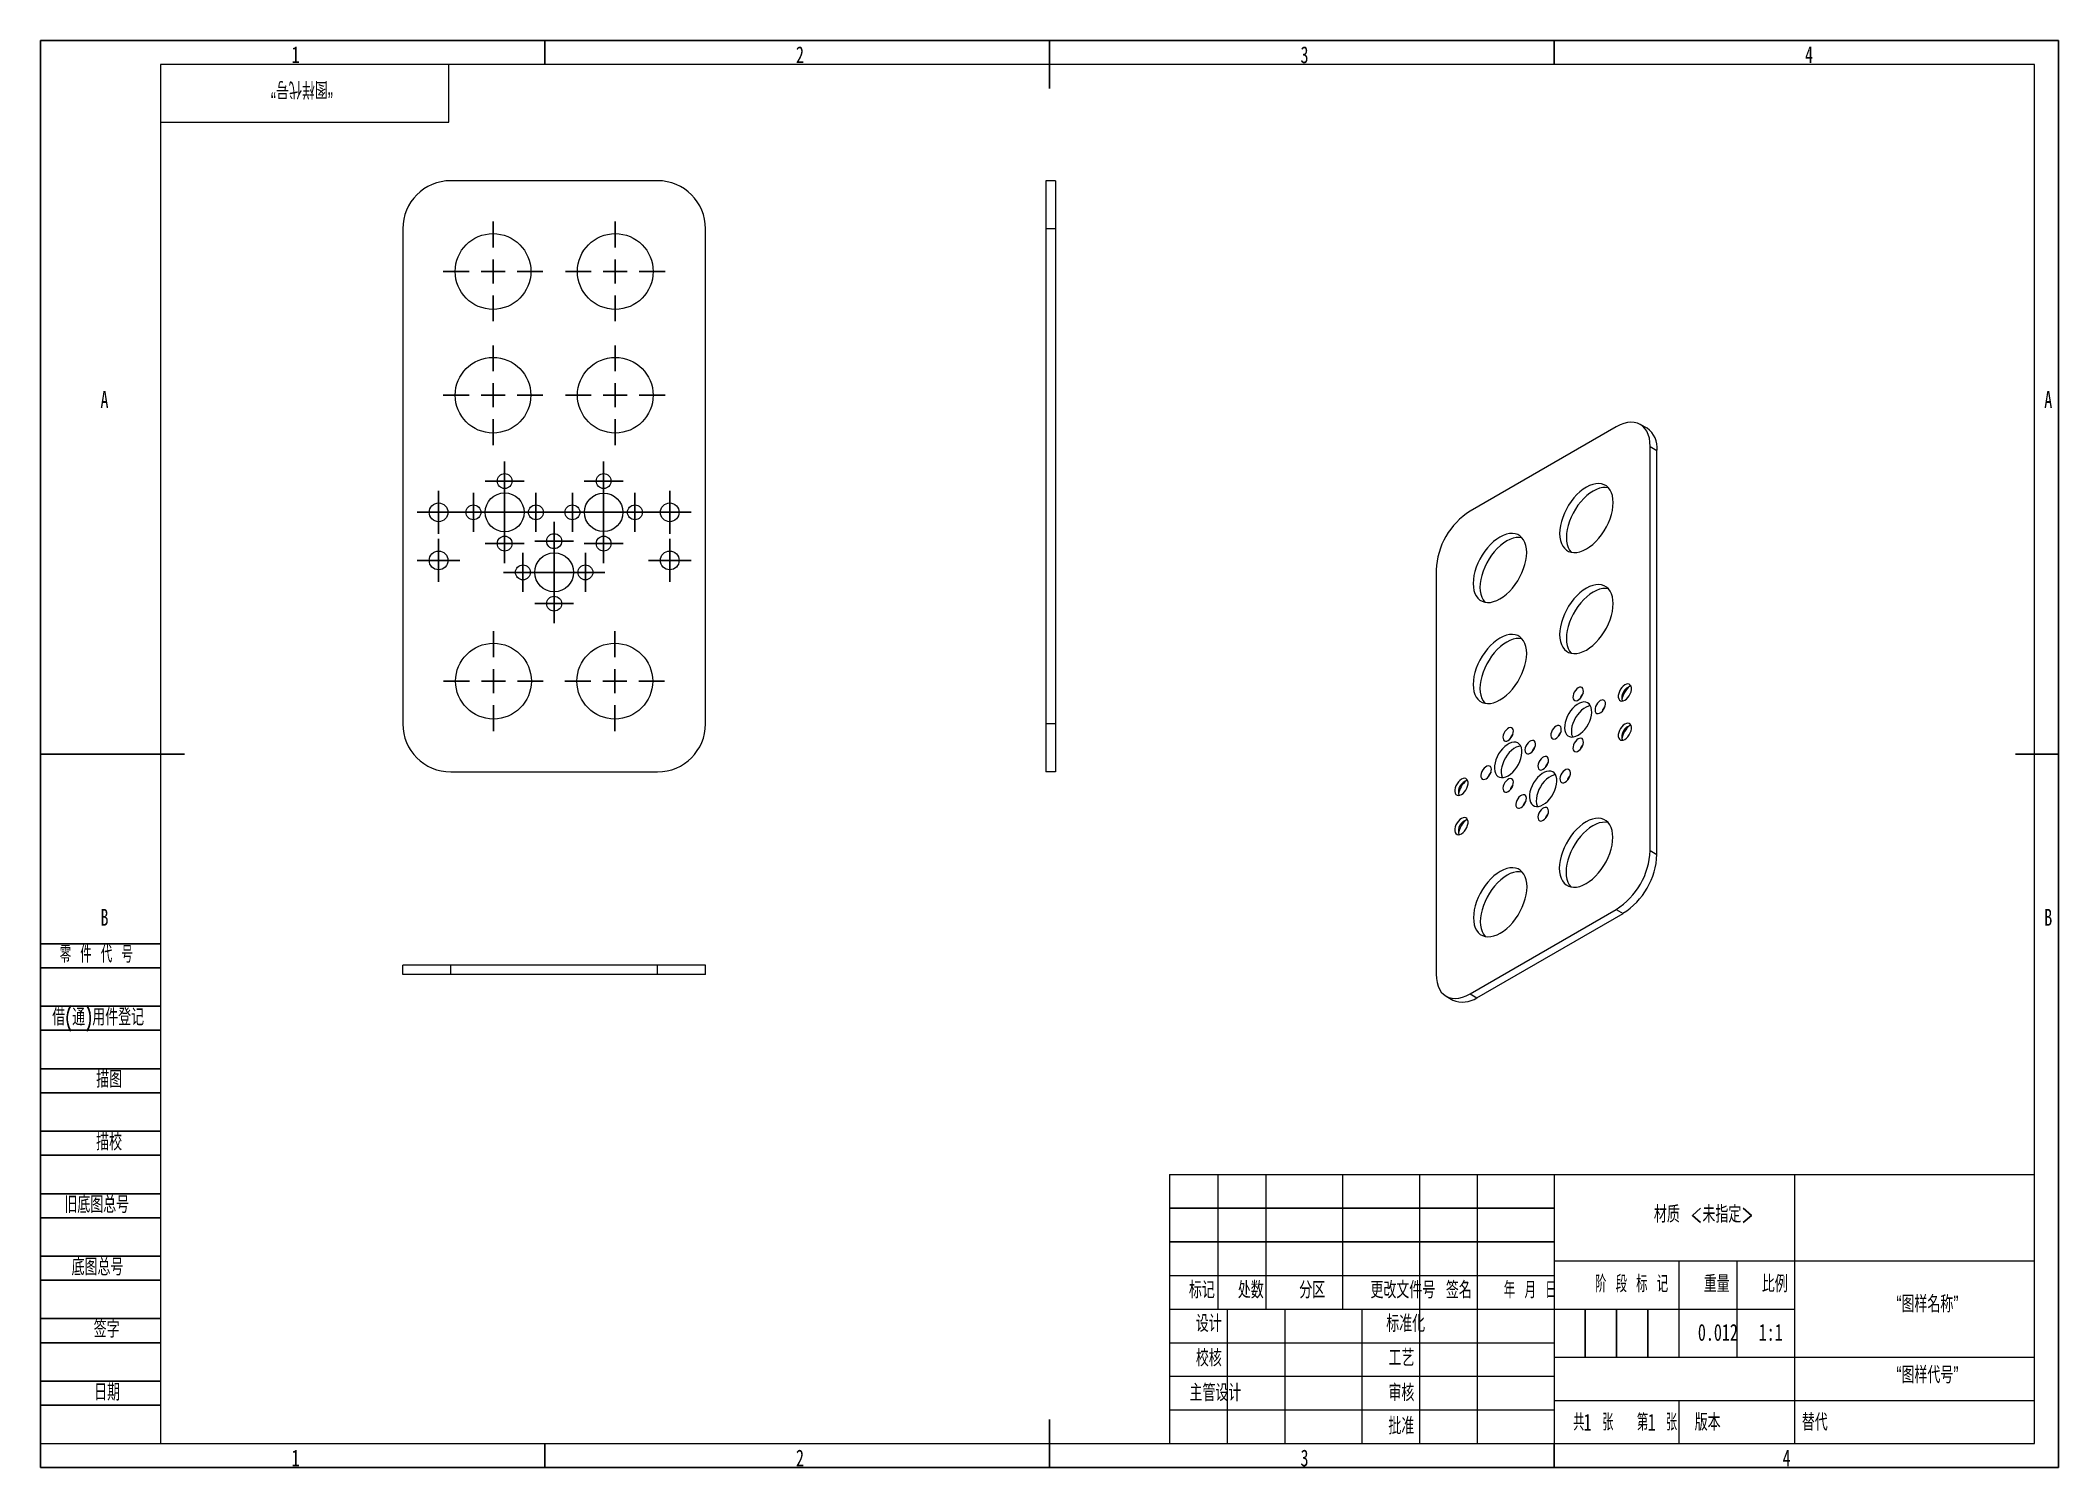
# Model space of a CAD drawing. Header units: millimetres. Extents: x 0 to 420, y 0 to 297.
import ezdxf

# ---------------------------------------------------------------- set-up
doc = ezdxf.new("R2010")
doc.units = ezdxf.units.MM
for name, color, linetype in [('10', 7, 'Continuous'), ('5', 7, 'Continuous'), ('9', 7, 'Continuous'), ('SLD-0', 7, 'Continuous')]:
    doc.layers.add(name, color=color, linetype=linetype)
doc.styles.add('SLDTEXTSTYLE0', font='TXT', dxfattribs={"width": 0.7})
doc.styles.add('SLDTEXTSTYLE1', font='TXT', dxfattribs={"width": 0.7, "bigfont": 'bigfont'})
doc.styles.add('SLDTEXTSTYLE2', font='TXT', dxfattribs={"width": 0.62, "bigfont": 'bigfont'})
doc.styles.add('SLDTEXTSTYLE3', font='TXT', dxfattribs={"width": 0.614286, "bigfont": 'bigfont'})
doc.styles.add('SLDTEXTSTYLE4', font='TXT', dxfattribs={"width": 0.6, "bigfont": 'bigfont'})

# ---------------------------------------------------------------- blocks, each defined once
blk = doc.blocks.new('SW_CENTERMARKSYMBOL_0')
at = {"layer": '10', "color": 0}
for p, q in [((0, 5), (0, 10.375)), ((-5, 0), (-10.375, 0)), ((0, 0), (-2.5, 0)), ((0, 0), (0, 2.5)), ((0, 0), (0, -2.5)), ((0, 0), (2.5, 0)), ((5, 0), (10.375, 0)), ((0, -5), (0, -10.375))]:
    blk.add_line(p, q, dxfattribs=at)
blk = doc.blocks.new('SW_CENTERMARKSYMBOL_1')
at = {"layer": '10', "color": 0}
for p, q in [((0, 5), (0, 10.375)), ((-5, 0), (-10.375, 0)), ((0, 0), (-2.5, 0)), ((0, 0), (0, 2.5)), ((0, 0), (0, -2.5)), ((0, 0), (2.5, 0)), ((5, 0), (10.375, 0)), ((0, -5), (0, -10.375))]:
    blk.add_line(p, q, dxfattribs=at)
blk = doc.blocks.new('SW_CENTERMARKSYMBOL_2')
at = {"layer": '10', "color": 0}
for p, q in [((0, 5), (0, 10.375)), ((-5, 0), (-10.375, 0)), ((0, 0), (-2.5, 0)), ((0, 0), (0, 2.5)), ((0, 0), (0, -2.5)), ((0, 0), (2.5, 0)), ((5, 0), (10.375, 0)), ((0, -5), (0, -10.375))]:
    blk.add_line(p, q, dxfattribs=at)
blk = doc.blocks.new('SW_CENTERMARKSYMBOL_3')
at = {"layer": '10', "color": 0}
for p, q in [((0, 5), (0, 10.375)), ((-5, 0), (-10.375, 0)), ((0, 0), (-2.5, 0)), ((0, 0), (0, 2.5)), ((0, 0), (0, -2.5)), ((0, 0), (2.5, 0)), ((5, 0), (10.375, 0)), ((0, -5), (0, -10.375))]:
    blk.add_line(p, q, dxfattribs=at)
blk = doc.blocks.new('SW_CENTERMARKSYMBOL_4')
at = {"layer": '10', "color": 0}
for p, q in [((0, 5), (0, 10.375)), ((-5, 0), (-10.375, 0)), ((0, 0), (-2.5, 0)), ((0, 0), (0, 2.5)), ((0, 0), (0, -2.5)), ((0, 0), (2.5, 0)), ((5, 0), (10.375, 0)), ((0, -5), (0, -10.375))]:
    blk.add_line(p, q, dxfattribs=at)
blk = doc.blocks.new('SW_CENTERMARKSYMBOL_5')
at = {"layer": '10', "color": 0}
for p, q in [((0, 5), (0, 10.375)), ((-5, 0), (-10.375, 0)), ((0, 0), (-2.5, 0)), ((0, 0), (0, 2.5)), ((0, 0), (0, -2.5)), ((0, 0), (2.5, 0)), ((5, 0), (10.375, 0)), ((0, -5), (0, -10.375))]:
    blk.add_line(p, q, dxfattribs=at)
blk = doc.blocks.new('SW_CENTERMARKSYMBOL_6')
at = {"layer": '10', "color": 0}
for p, q in [((0, 5), (0, 6.55)), ((-5, 0), (-6.55, 0)), ((0, 0), (-2.5, 0)), ((0, 0), (0, 2.5)), ((0, 0), (0, -2.5)), ((0, 0), (2.5, 0)), ((5, 0), (6.55, 0)), ((0, -5), (0, -6.55))]:
    blk.add_line(p, q, dxfattribs=at)
blk = doc.blocks.new('SW_CENTERMARKSYMBOL_7')
at = {"layer": '10', "color": 0}
for p, q in [((0, 5), (0, 6.5)), ((-5, 0), (-6.5, 0)), ((0, 0), (-2.5, 0)), ((0, 0), (0, 2.5)), ((0, 0), (0, -2.5)), ((0, 0), (2.5, 0)), ((5, 0), (6.5, 0)), ((0, -5), (0, -6.5))]:
    blk.add_line(p, q, dxfattribs=at)
blk = doc.blocks.new('SW_CENTERMARKSYMBOL_8')
at = {"layer": '10', "color": 0}
for p, q in [((-2.5, 0), (-4.05, 0)), ((0, 0), (-2.5, 0)), ((0, 2.5), (0, 4.05)), ((0, 0), (0, 2.5)), ((0, 0), (0, -2.5)), ((0, 0), (2.5, 0)), ((2.5, 0), (4.05, 0)), ((0, -2.5), (0, -4.05))]:
    blk.add_line(p, q, dxfattribs=at)
blk = doc.blocks.new('SW_CENTERMARKSYMBOL_9')
at = {"layer": '10', "color": 0}
for p, q in [((-2.5, 0), (-4.05, 0)), ((0, 0), (-2.5, 0)), ((0, 2.5), (0, 4.05)), ((0, 0), (0, 2.5)), ((0, 0), (0, -2.5)), ((0, 0), (2.5, 0)), ((2.5, 0), (4.05, 0)), ((0, -2.5), (0, -4.05))]:
    blk.add_line(p, q, dxfattribs=at)
blk = doc.blocks.new('SW_CENTERMARKSYMBOL_10')
at = {"layer": '10', "color": 0}
for p, q in [((-2.5, 0), (-4.05, 0)), ((0, 0), (-2.5, 0)), ((0, 2.5), (0, 4.05)), ((0, 0), (0, 2.5)), ((0, 0), (0, -2.5)), ((0, 0), (2.5, 0)), ((2.5, 0), (4.05, 0)), ((0, -2.5), (0, -4.05))]:
    blk.add_line(p, q, dxfattribs=at)
blk = doc.blocks.new('SW_CENTERMARKSYMBOL_11')
at = {"layer": '10', "color": 0}
for p, q in [((-2.5, 0), (-4.05, 0)), ((0, 0), (-2.5, 0)), ((0, 2.5), (0, 4.05)), ((0, 0), (0, 2.5)), ((0, 0), (0, -2.5)), ((0, 0), (2.5, 0)), ((2.5, 0), (4.05, 0)), ((0, -2.5), (0, -4.05))]:
    blk.add_line(p, q, dxfattribs=at)
blk = doc.blocks.new('SW_CENTERMARKSYMBOL_12')
at = {"layer": '10', "color": 0}
for p, q in [((-2.5, 0), (-4.05, 0)), ((0, 0), (-2.5, 0)), ((0, 2.5), (0, 4.05)), ((0, 0), (0, 2.5)), ((0, 0), (0, -2.5)), ((0, 0), (2.5, 0)), ((2.5, 0), (4.05, 0)), ((0, -2.5), (0, -4.05))]:
    blk.add_line(p, q, dxfattribs=at)
blk = doc.blocks.new('SW_CENTERMARKSYMBOL_13')
at = {"layer": '10', "color": 0}
for p, q in [((-2.5, 0), (-4.05, 0)), ((0, 0), (-2.5, 0)), ((0, 2.5), (0, 4.05)), ((0, 0), (0, 2.5)), ((0, 0), (0, -2.5)), ((0, 0), (2.5, 0)), ((2.5, 0), (4.05, 0)), ((0, -2.5), (0, -4.05))]:
    blk.add_line(p, q, dxfattribs=at)
blk = doc.blocks.new('SW_CENTERMARKSYMBOL_14')
at = {"layer": '10', "color": 0}
for p, q in [((-2.5, 0), (-4.05, 0)), ((0, 0), (-2.5, 0)), ((0, 2.5), (0, 4.05)), ((0, 0), (0, 2.5)), ((0, 0), (0, -2.5)), ((0, 0), (2.5, 0)), ((2.5, 0), (4.05, 0)), ((0, -2.5), (0, -4.05))]:
    blk.add_line(p, q, dxfattribs=at)
blk = doc.blocks.new('SW_CENTERMARKSYMBOL_15')
at = {"layer": '10', "color": 0}
for p, q in [((-2.5, 0), (-4.05, 0)), ((0, 0), (-2.5, 0)), ((0, 2.5), (0, 4.05)), ((0, 0), (0, 2.5)), ((0, 0), (0, -2.5)), ((0, 0), (2.5, 0)), ((2.5, 0), (4.05, 0)), ((0, -2.5), (0, -4.05))]:
    blk.add_line(p, q, dxfattribs=at)
blk = doc.blocks.new('SW_CENTERMARKSYMBOL_16')
at = {"layer": '10', "color": 0}
for p, q in [((-2.5, 0), (-4.05, 0)), ((0, 0), (-2.5, 0)), ((0, 2.5), (0, 4.05)), ((0, 0), (0, 2.5)), ((0, 0), (0, -2.5)), ((0, 0), (2.5, 0)), ((2.5, 0), (4.05, 0)), ((0, -2.5), (0, -4.05))]:
    blk.add_line(p, q, dxfattribs=at)
blk = doc.blocks.new('SW_CENTERMARKSYMBOL_17')
at = {"layer": '10', "color": 0}
for p, q in [((0, 5), (0, 6.55)), ((-5, 0), (-6.55, 0)), ((0, 0), (-2.5, 0)), ((0, 0), (0, 2.5)), ((0, 0), (0, -2.5)), ((0, 0), (2.5, 0)), ((5, 0), (6.55, 0)), ((0, -5), (0, -6.55))]:
    blk.add_line(p, q, dxfattribs=at)
blk = doc.blocks.new('SW_CENTERMARKSYMBOL_18')
at = {"layer": '10', "color": 0}
for p, q in [((-2.5, 0), (-4.05, 0)), ((0, 0), (-2.5, 0)), ((0, 2.5), (0, 4.05)), ((0, 0), (0, 2.5)), ((0, 0), (0, -2.5)), ((0, 0), (2.5, 0)), ((2.5, 0), (4.05, 0)), ((0, -2.5), (0, -4.05))]:
    blk.add_line(p, q, dxfattribs=at)
blk = doc.blocks.new('SW_CENTERMARKSYMBOL_19')
at = {"layer": '10', "color": 0}
for p, q in [((-2.5, 0), (-4.05, 0)), ((0, 0), (-2.5, 0)), ((0, 2.5), (0, 4.05)), ((0, 0), (0, 2.5)), ((0, 0), (0, -2.5)), ((0, 0), (2.5, 0)), ((2.5, 0), (4.05, 0)), ((0, -2.5), (0, -4.05))]:
    blk.add_line(p, q, dxfattribs=at)
blk = doc.blocks.new('SW_CENTERMARKSYMBOL_20')
at = {"layer": '10', "color": 0}
for p, q in [((-2.5, 0), (-4.05, 0)), ((0, 0), (-2.5, 0)), ((0, 2.5), (0, 4.05)), ((0, 0), (0, 2.5)), ((0, 0), (0, -2.5)), ((0, 0), (2.5, 0)), ((2.5, 0), (4.05, 0)), ((0, -2.5), (0, -4.05))]:
    blk.add_line(p, q, dxfattribs=at)
blk = doc.blocks.new('SW_CENTERMARKSYMBOL_21')
at = {"layer": '10', "color": 0}
for p, q in [((0, 2.5), (0, 4.45)), ((-2.5, 0), (-4.45, 0)), ((0, 0), (-2.5, 0)), ((0, 0), (0, 2.5)), ((0, 0), (0, -2.5)), ((0, 0), (2.5, 0)), ((2.5, 0), (4.45, 0)), ((0, -2.5), (0, -4.45))]:
    blk.add_line(p, q, dxfattribs=at)
blk = doc.blocks.new('SW_CENTERMARKSYMBOL_22')
at = {"layer": '10', "color": 0}
for p, q in [((0, 2.5), (0, 4.45)), ((-2.5, 0), (-4.45, 0)), ((0, 0), (-2.5, 0)), ((0, 0), (0, 2.5)), ((0, 0), (0, -2.5)), ((0, 0), (2.5, 0)), ((2.5, 0), (4.45, 0)), ((0, -2.5), (0, -4.45))]:
    blk.add_line(p, q, dxfattribs=at)
blk = doc.blocks.new('SW_CENTERMARKSYMBOL_23')
at = {"layer": '10', "color": 0}
for p, q in [((0, 2.5), (0, 4.45)), ((-2.5, 0), (-4.45, 0)), ((0, 0), (-2.5, 0)), ((0, 0), (0, 2.5)), ((0, 0), (0, -2.5)), ((0, 0), (2.5, 0)), ((2.5, 0), (4.45, 0)), ((0, -2.5), (0, -4.45))]:
    blk.add_line(p, q, dxfattribs=at)
blk = doc.blocks.new('SW_CENTERMARKSYMBOL_24')
at = {"layer": '10', "color": 0}
for p, q in [((0, 2.5), (0, 4.45)), ((-2.5, 0), (-4.45, 0)), ((0, 0), (-2.5, 0)), ((0, 0), (0, 2.5)), ((0, 0), (0, -2.5)), ((0, 0), (2.5, 0)), ((2.5, 0), (4.45, 0)), ((0, -2.5), (0, -4.45))]:
    blk.add_line(p, q, dxfattribs=at)

msp = doc.modelspace()

# ---------------------------------------------------------------- linework, layer by layer
at = {"color": 7, "linetype": 'Continuous', "lineweight": 15}
for p, q in [((128.42, 267.79), (85.42, 267.79)), ((211.26, 267.79), (209.26, 267.79)), ((209.26, 267.79), (209.26, 257.79)), ((211.26, 267.79), (211.26, 257.79)), ((75.42, 257.79), (75.42, 154.79)), ((138.42, 154.79), (138.42, 257.79)), ((211.26, 257.79), (209.26, 257.79)), ((209.26, 257.79), (209.26, 154.79)), ((211.26, 257.79), (211.26, 154.79)), ((327.93, 216.59), (297.53, 199.04)), ((334.35, 216.27), (332.93, 217.09)), ((335.01, 128.41), (335.01, 212.51)), ((335.01, 212.51), (336.42, 211.69)), ((336.42, 127.59), (336.42, 211.69)), ((290.46, 186.79), (290.46, 102.69)), ((211.26, 154.79), (209.26, 154.79)), ((209.26, 154.79), (209.26, 144.79)), ((211.26, 154.79), (211.26, 144.79)), ((85.42, 144.79), (128.42, 144.79)), ((211.26, 144.79), (209.26, 144.79)), ((335.01, 128.41), (336.42, 127.59)), ((297.53, 98.61), (327.93, 116.16)), ((298.94, 97.79), (329.35, 115.34)), ((327.93, 116.16), (329.35, 115.34)), ((75.42, 102.59), (75.42, 104.59)), ((85.42, 104.59), (75.42, 104.59)), ((85.42, 102.59), (75.42, 102.59)), ((85.42, 102.59), (85.42, 104.59)), ((128.42, 104.59), (85.42, 104.59)), ((128.42, 102.59), (85.42, 102.59)), ((128.42, 102.59), (128.42, 104.59)), ((138.42, 104.59), (128.42, 104.59)), ((138.42, 102.59), (128.42, 102.59)), ((138.42, 102.59), (138.42, 104.59)), ((292.53, 98.11), (293.94, 97.3)), ((297.53, 98.61), (298.94, 97.79))]:
    msp.add_line(p, q, dxfattribs=at)
at = {"color": 7, "linetype": 'Continuous', "lineweight": 15, "flags": 128}
for points in [[(335.01, 212.51), (334.96, 213.4), (334.83, 214.23), (334.61, 214.98), (334.31, 215.65), (333.92, 216.23), (333.46, 216.71), (332.93, 217.09), (332.34, 217.36), (331.7, 217.51), (331, 217.56), (330.27, 217.48), (329.51, 217.3), (328.73, 217), (327.93, 216.59)], [(321.73, 191.17), (322.4, 191.6), (323.06, 192.12), (323.7, 192.73), (324.31, 193.4), (324.89, 194.13), (325.42, 194.92), (325.89, 195.74), (326.31, 196.59), (326.66, 197.46), (326.93, 198.32), (327.13, 199.18), (327.25, 200.01), (327.29, 200.81), (327.25, 201.56), (327.13, 202.26), (326.93, 202.88), (326.66, 203.43), (326.31, 203.9), (325.89, 204.27), (325.42, 204.54), (324.89, 204.72), (324.31, 204.79), (323.7, 204.75), (323.06, 204.61), (322.4, 204.37), (321.73, 204.03), (321.06, 203.59), (320.39, 203.07), (319.75, 202.47), (319.14, 201.8), (318.56, 201.06), (318.03, 200.28), (317.56, 199.46), (317.14, 198.61), (316.8, 197.74), (316.52, 196.87), (316.32, 196.02), (316.2, 195.18), (316.16, 194.38), (316.2, 193.63), (316.32, 192.94), (316.52, 192.31), (316.8, 191.76), (317.14, 191.3), (317.56, 190.93), (318.03, 190.65), (318.56, 190.48), (319.14, 190.41), (319.75, 190.45), (320.39, 190.59), (321.06, 190.83), (321.73, 191.17)], [(326.31, 203.9), (326.3, 203.9), (325.73, 203.97), (325.12, 203.93), (324.47, 203.79), (323.81, 203.55), (323.14, 203.21), (322.47, 202.78), (321.81, 202.26), (321.17, 201.65), (320.55, 200.98), (319.98, 200.25), (319.45, 199.46), (318.97, 198.64), (318.56, 197.79), (318.21, 196.92), (317.93, 196.06), (317.73, 195.2), (317.61, 194.37), (317.57, 193.57), (317.61, 192.82), (317.73, 192.12), (317.93, 191.5), (318.21, 190.95), (318.56, 190.48), (318.56, 190.48)], [(303.74, 180.78), (304.41, 181.22), (305.07, 181.74), (305.71, 182.34), (306.33, 183.01), (306.9, 183.75), (307.43, 184.53), (307.91, 185.36), (308.32, 186.21), (308.67, 187.07), (308.94, 187.94), (309.14, 188.8), (309.27, 189.63), (309.31, 190.43), (309.27, 191.18), (309.14, 191.87), (308.94, 192.5), (308.67, 193.05), (308.32, 193.51), (307.91, 193.88), (307.43, 194.16), (306.9, 194.33), (306.33, 194.4), (305.71, 194.37), (305.07, 194.23), (304.41, 193.98), (303.74, 193.64), (303.07, 193.21), (302.41, 192.69), (301.76, 192.09), (301.15, 191.41), (300.57, 190.68), (300.05, 189.89), (299.57, 189.07), (299.16, 188.22), (298.81, 187.36), (298.53, 186.49), (298.33, 185.63), (298.21, 184.8), (298.17, 184), (298.21, 183.25), (298.33, 182.55), (298.53, 181.93), (298.81, 181.38), (299.16, 180.91), (299.57, 180.54), (300.05, 180.27), (300.57, 180.1), (301.15, 180.03), (301.76, 180.06), (302.41, 180.2), (303.07, 180.44), (303.74, 180.78)], [(308.32, 193.51), (308.32, 193.51), (307.74, 193.58), (307.13, 193.55), (306.48, 193.41), (305.82, 193.17), (305.15, 192.83), (304.48, 192.39), (303.82, 191.87), (303.18, 191.27), (302.56, 190.6), (301.99, 189.86), (301.46, 189.08), (300.98, 188.25), (300.57, 187.4), (300.22, 186.54), (299.95, 185.67), (299.75, 184.81), (299.62, 183.98), (299.58, 183.18), (299.62, 182.43), (299.75, 181.74), (299.95, 181.11), (300.22, 180.56), (300.57, 180.1), (300.57, 180.1)], [(321.73, 170.14), (322.4, 170.58), (323.06, 171.1), (323.7, 171.7), (324.31, 172.37), (324.89, 173.11), (325.42, 173.89), (325.89, 174.71), (326.31, 175.56), (326.66, 176.43), (326.93, 177.3), (327.13, 178.15), (327.25, 178.99), (327.29, 179.79), (327.25, 180.54), (327.13, 181.23), (326.93, 181.86), (326.66, 182.41), (326.31, 182.87), (325.89, 183.24), (325.42, 183.52), (324.89, 183.69), (324.31, 183.76), (323.7, 183.72), (323.06, 183.58), (322.4, 183.34), (321.73, 183), (321.06, 182.57), (320.39, 182.05), (319.75, 181.44), (319.14, 180.77), (318.56, 180.04), (318.03, 179.25), (317.56, 178.43), (317.14, 177.58), (316.8, 176.71), (316.52, 175.85), (316.32, 174.99), (316.2, 174.16), (316.16, 173.36), (316.2, 172.61), (316.32, 171.91), (316.52, 171.29), (316.8, 170.74), (317.14, 170.27), (317.56, 169.9), (318.03, 169.63), (318.56, 169.45), (319.14, 169.38), (319.75, 169.42), (320.39, 169.56), (321.06, 169.8), (321.73, 170.14)], [(326.31, 182.87), (326.3, 182.87), (325.73, 182.94), (325.12, 182.91), (324.47, 182.77), (323.81, 182.53), (323.14, 182.19), (322.47, 181.75), (321.81, 181.23), (321.17, 180.63), (320.55, 179.96), (319.98, 179.22), (319.45, 178.44), (318.97, 177.61), (318.56, 176.76), (318.21, 175.9), (317.93, 175.03), (317.73, 174.17), (317.61, 173.34), (317.57, 172.54), (317.61, 171.79), (317.73, 171.1), (317.93, 170.47), (318.21, 169.92), (318.56, 169.46), (318.56, 169.45)], [(303.74, 159.76), (304.41, 160.19), (305.07, 160.71), (305.71, 161.31), (306.33, 161.99), (306.9, 162.72), (307.43, 163.51), (307.91, 164.33), (308.32, 165.18), (308.67, 166.05), (308.94, 166.91), (309.14, 167.77), (309.27, 168.6), (309.31, 169.4), (309.27, 170.15), (309.14, 170.85), (308.94, 171.47), (308.67, 172.02), (308.32, 172.49), (307.91, 172.86), (307.43, 173.13), (306.9, 173.31), (306.33, 173.37), (305.71, 173.34), (305.07, 173.2), (304.41, 172.96), (303.74, 172.62), (303.07, 172.18), (302.41, 171.66), (301.76, 171.06), (301.15, 170.39), (300.57, 169.65), (300.05, 168.87), (299.57, 168.05), (299.16, 167.19), (298.81, 166.33), (298.53, 165.46), (298.33, 164.6), (298.21, 163.77), (298.17, 162.97), (298.21, 162.22), (298.33, 161.53), (298.53, 160.9), (298.81, 160.35), (299.16, 159.89), (299.57, 159.52), (300.05, 159.24), (300.57, 159.07), (301.15, 159), (301.76, 159.03), (302.41, 159.17), (303.07, 159.42), (303.74, 159.76)], [(308.32, 172.49), (308.32, 172.49), (307.74, 172.56), (307.13, 172.52), (306.48, 172.38), (305.82, 172.14), (305.15, 171.8), (304.48, 171.37), (303.82, 170.84), (303.18, 170.24), (302.56, 169.57), (301.99, 168.84), (301.46, 168.05), (300.98, 167.23), (300.57, 166.38), (300.22, 165.51), (299.95, 164.65), (299.75, 163.79), (299.62, 162.95), (299.58, 162.16), (299.62, 161.4), (299.75, 160.71), (299.95, 160.08), (300.22, 159.54), (300.57, 159.07), (300.57, 159.07)], [(320.02, 162.25), (319.72, 162.04), (319.45, 161.74), (319.21, 161.39), (319.04, 161.01), (318.94, 160.63), (318.92, 160.27), (318.98, 159.97), (319.12, 159.74), (319.32, 159.61), (319.58, 159.58), (319.87, 159.65), (320.16, 159.82), (320.45, 160.08), (320.71, 160.41), (320.91, 160.78), (321.05, 161.16), (321.11, 161.53), (321.09, 161.87), (320.99, 162.13), (320.82, 162.31), (320.58, 162.4), (320.31, 162.38), (320.02, 162.25)], [(324.61, 159.6), (324.32, 159.38), (324.04, 159.09), (323.81, 158.74), (323.64, 158.35), (323.54, 157.97), (323.52, 157.62), (323.58, 157.31), (323.72, 157.09), (323.92, 156.95), (324.17, 156.92), (324.46, 156.99), (324.76, 157.17), (325.05, 157.43), (325.3, 157.75), (325.51, 158.12), (325.64, 158.51), (325.71, 158.88), (325.68, 159.21), (325.58, 159.48), (325.41, 159.66), (325.18, 159.74), (324.91, 159.72), (324.61, 159.6)], [(329.74, 162.89), (329.41, 162.65), (329.1, 162.33), (328.82, 161.96), (328.6, 161.54), (328.45, 161.11), (328.37, 160.7), (328.37, 160.31), (328.45, 159.98), (328.6, 159.73), (328.82, 159.57), (329.1, 159.51), (329.41, 159.56), (329.74, 159.7), (330.07, 159.94), (330.38, 160.25), (330.65, 160.63), (330.87, 161.04), (331.03, 161.47), (331.11, 161.89), (331.11, 162.28), (331.03, 162.6), (330.87, 162.85), (330.65, 163.01), (330.38, 163.07), (330.07, 163.03), (329.74, 162.89)], [(320.02, 152.41), (320.49, 152.74), (320.96, 153.15), (321.39, 153.63), (321.79, 154.17), (322.14, 154.75), (322.42, 155.36), (322.64, 155.98), (322.78, 156.59), (322.84, 157.17), (322.82, 157.72), (322.72, 158.2), (322.54, 158.61), (322.29, 158.94), (321.97, 159.17), (321.6, 159.3), (321.18, 159.33), (320.73, 159.25), (320.26, 159.07), (319.78, 158.8), (319.3, 158.43), (318.85, 157.98), (318.43, 157.47), (318.06, 156.91), (317.74, 156.31), (317.49, 155.69), (317.31, 155.08), (317.21, 154.48), (317.19, 153.91), (317.25, 153.4), (317.39, 152.95), (317.61, 152.58), (317.89, 152.3), (318.24, 152.11), (318.64, 152.03), (319.07, 152.06), (319.54, 152.19), (320.02, 152.41)], [(322.59, 158.51), (322.14, 158.44), (321.67, 158.26), (321.19, 157.98), (320.72, 157.61), (320.26, 157.17), (319.85, 156.66), (319.47, 156.09), (319.16, 155.49), (318.9, 154.88), (318.73, 154.26), (318.62, 153.66), (318.6, 153.09), (318.66, 152.58), (318.81, 152.13), (318.85, 152.03)], [(305.45, 151.31), (305.74, 151.53), (306.02, 151.83), (306.25, 152.18), (306.42, 152.56), (306.52, 152.94), (306.54, 153.3), (306.48, 153.6), (306.34, 153.83), (306.14, 153.96), (305.89, 153.99), (305.6, 153.92), (305.3, 153.75), (305.01, 153.49), (304.76, 153.16), (304.55, 152.79), (304.42, 152.41), (304.36, 152.03), (304.38, 151.7), (304.48, 151.44), (304.65, 151.25), (304.88, 151.17), (305.15, 151.19), (305.45, 151.31)], [(310.05, 148.66), (310.34, 148.88), (310.61, 149.17), (310.85, 149.52), (311.02, 149.9), (311.12, 150.29), (311.14, 150.64), (311.08, 150.95), (310.94, 151.17), (310.74, 151.31), (310.48, 151.34), (310.19, 151.27), (309.9, 151.09), (309.61, 150.83), (309.35, 150.51), (309.15, 150.14), (309.01, 149.75), (308.95, 149.38), (308.97, 149.05), (309.07, 148.78), (309.24, 148.6), (309.48, 148.52), (309.75, 148.54), (310.05, 148.66)], [(315.42, 154.29), (315.12, 154.08), (314.85, 153.78), (314.62, 153.43), (314.45, 153.05), (314.35, 152.67), (314.33, 152.31), (314.39, 152.01), (314.52, 151.78), (314.73, 151.65), (314.98, 151.61), (315.27, 151.69), (315.57, 151.86), (315.86, 152.12), (316.11, 152.45), (316.31, 152.81), (316.45, 153.2), (316.51, 153.57), (316.49, 153.9), (316.39, 154.17), (316.22, 154.35), (315.99, 154.44), (315.71, 154.42), (315.42, 154.29)], [(320.02, 151.64), (319.72, 151.42), (319.45, 151.13), (319.21, 150.77), (319.04, 150.39), (318.94, 150.01), (318.92, 149.66), (318.98, 149.35), (319.12, 149.13), (319.32, 148.99), (319.58, 148.96), (319.87, 149.03), (320.16, 149.21), (320.45, 149.46), (320.71, 149.79), (320.91, 150.16), (321.05, 150.55), (321.11, 150.92), (321.09, 151.25), (320.99, 151.52), (320.82, 151.7), (320.58, 151.78), (320.31, 151.76), (320.02, 151.64)], [(329.74, 154.72), (329.41, 154.48), (329.1, 154.17), (328.82, 153.79), (328.6, 153.38), (328.45, 152.95), (328.37, 152.53), (328.37, 152.15), (328.45, 151.82), (328.6, 151.57), (328.82, 151.41), (329.1, 151.35), (329.41, 151.39), (329.74, 151.54), (330.07, 151.77), (330.38, 152.09), (330.65, 152.46), (330.87, 152.88), (331.03, 153.31), (331.11, 153.73), (331.11, 154.11), (331.03, 154.44), (330.87, 154.69), (330.65, 154.85), (330.38, 154.91), (330.07, 154.86), (329.74, 154.72)], [(305.45, 143.96), (305.93, 144.29), (306.4, 144.7), (306.85, 145.19), (307.25, 145.74), (307.6, 146.33), (307.89, 146.95), (308.11, 147.57), (308.25, 148.19), (308.31, 148.78), (308.29, 149.33), (308.19, 149.82), (308.01, 150.24), (307.75, 150.57), (307.43, 150.8), (307.05, 150.94), (306.63, 150.97), (306.17, 150.89), (305.69, 150.71), (305.21, 150.43), (304.73, 150.06), (304.27, 149.6), (303.85, 149.09), (303.47, 148.52), (303.15, 147.91), (302.89, 147.28), (302.71, 146.66), (302.61, 146.05), (302.59, 145.48), (302.65, 144.96), (302.79, 144.5), (303.01, 144.13), (303.3, 143.85), (303.65, 143.66), (304.05, 143.58), (304.49, 143.6), (304.96, 143.73), (305.45, 143.96)], [(308.05, 150.15), (308.04, 150.15), (307.58, 150.07), (307.11, 149.89), (306.62, 149.61), (306.14, 149.24), (305.68, 148.79), (305.26, 148.27), (304.88, 147.7), (304.56, 147.09), (304.31, 146.47), (304.12, 145.84), (304.02, 145.24), (304, 144.66), (304.06, 144.14), (304.21, 143.69), (304.26, 143.58)], [(312.73, 145.31), (313.03, 145.53), (313.3, 145.82), (313.53, 146.18), (313.71, 146.56), (313.81, 146.94), (313.83, 147.29), (313.76, 147.6), (313.63, 147.82), (313.42, 147.96), (313.17, 147.99), (312.88, 147.92), (312.58, 147.74), (312.3, 147.49), (312.04, 147.16), (311.84, 146.79), (311.7, 146.4), (311.64, 146.03), (311.66, 145.7), (311.76, 145.43), (311.93, 145.25), (312.16, 145.17), (312.44, 145.19), (312.73, 145.31)], [(295.73, 140.07), (296.06, 140.3), (296.37, 140.62), (296.64, 141), (296.86, 141.41), (297.02, 141.84), (297.1, 142.26), (297.1, 142.64), (297.02, 142.97), (296.86, 143.22), (296.64, 143.38), (296.37, 143.44), (296.06, 143.4), (295.73, 143.25), (295.4, 143.01), (295.09, 142.7), (294.81, 142.32), (294.59, 141.91), (294.44, 141.48), (294.36, 141.06), (294.36, 140.68), (294.44, 140.35), (294.59, 140.1), (294.81, 139.94), (295.09, 139.88), (295.4, 139.92), (295.73, 140.07)], [(300.85, 143.35), (301.15, 143.57), (301.42, 143.87), (301.65, 144.22), (301.83, 144.6), (301.93, 144.98), (301.95, 145.34), (301.89, 145.64), (301.75, 145.87), (301.54, 146), (301.29, 146.03), (301, 145.96), (300.7, 145.79), (300.42, 145.53), (300.16, 145.2), (299.96, 144.83), (299.82, 144.45), (299.76, 144.07), (299.78, 143.74), (299.88, 143.47), (300.05, 143.29), (300.28, 143.21), (300.56, 143.23), (300.85, 143.35)], [(305.45, 140.7), (305.74, 140.92), (306.02, 141.21), (306.25, 141.56), (306.42, 141.94), (306.52, 142.33), (306.54, 142.68), (306.48, 142.98), (306.34, 143.21), (306.14, 143.35), (305.89, 143.38), (305.6, 143.3), (305.3, 143.13), (305.01, 142.87), (304.76, 142.55), (304.55, 142.18), (304.42, 141.79), (304.36, 141.42), (304.38, 141.09), (304.48, 140.82), (304.65, 140.64), (304.88, 140.55), (305.15, 140.57), (305.45, 140.7)], [(312.73, 137.96), (313.22, 138.29), (313.69, 138.7), (314.13, 139.19), (314.53, 139.74), (314.88, 140.33), (315.17, 140.94), (315.39, 141.57), (315.53, 142.19), (315.59, 142.78), (315.57, 143.33), (315.47, 143.82), (315.29, 144.23), (315.03, 144.57), (314.71, 144.8), (314.34, 144.94), (313.91, 144.96), (313.45, 144.89), (312.98, 144.7), (312.49, 144.42), (312.01, 144.05), (311.55, 143.6), (311.13, 143.08), (310.75, 142.51), (310.43, 141.91), (310.18, 141.28), (309.99, 140.66), (309.89, 140.05), (309.87, 139.48), (309.93, 138.96), (310.07, 138.5), (310.29, 138.13), (310.58, 137.84), (310.93, 137.66), (311.34, 137.58), (311.78, 137.6), (312.25, 137.73), (312.73, 137.96)], [(315.34, 144.15), (315.33, 144.15), (314.87, 144.07), (314.39, 143.89), (313.9, 143.61), (313.42, 143.24), (312.97, 142.79), (312.54, 142.27), (312.16, 141.7), (311.84, 141.09), (311.59, 140.47), (311.41, 139.84), (311.31, 139.23), (311.29, 138.66), (311.35, 138.14), (311.49, 137.69), (311.54, 137.57)], [(317.33, 142.66), (317.62, 142.87), (317.9, 143.17), (318.13, 143.52), (318.3, 143.9), (318.4, 144.28), (318.42, 144.64), (318.36, 144.94), (318.22, 145.17), (318.02, 145.3), (317.77, 145.34), (317.48, 145.26), (317.18, 145.09), (316.89, 144.83), (316.64, 144.51), (316.43, 144.14), (316.3, 143.75), (316.23, 143.38), (316.26, 143.05), (316.36, 142.78), (316.53, 142.6), (316.76, 142.51), (317.03, 142.53), (317.33, 142.66)], [(308.14, 137.35), (308.43, 137.57), (308.71, 137.86), (308.94, 138.21), (309.11, 138.6), (309.21, 138.98), (309.23, 139.33), (309.17, 139.64), (309.03, 139.86), (308.83, 140), (308.57, 140.03), (308.29, 139.96), (307.99, 139.78), (307.7, 139.53), (307.44, 139.2), (307.24, 138.83), (307.1, 138.44), (307.04, 138.07), (307.06, 137.74), (307.16, 137.47), (307.33, 137.29), (307.57, 137.21), (307.84, 137.23), (308.14, 137.35)], [(295.73, 131.9), (296.06, 132.14), (296.37, 132.45), (296.64, 132.83), (296.86, 133.24), (297.02, 133.67), (297.1, 134.09), (297.1, 134.48), (297.02, 134.8), (296.86, 135.05), (296.64, 135.21), (296.37, 135.27), (296.06, 135.23), (295.73, 135.09), (295.4, 134.85), (295.09, 134.53), (294.81, 134.16), (294.59, 133.74), (294.44, 133.31), (294.36, 132.9), (294.36, 132.51), (294.44, 132.18), (294.59, 131.93), (294.81, 131.77), (295.09, 131.71), (295.4, 131.76), (295.73, 131.9)], [(312.73, 134.7), (313.03, 134.91), (313.3, 135.21), (313.53, 135.56), (313.71, 135.94), (313.81, 136.32), (313.83, 136.68), (313.76, 136.98), (313.63, 137.21), (313.42, 137.34), (313.17, 137.38), (312.88, 137.3), (312.58, 137.13), (312.3, 136.87), (312.04, 136.54), (311.84, 136.18), (311.7, 135.79), (311.64, 135.42), (311.66, 135.09), (311.76, 134.82), (311.93, 134.64), (312.16, 134.55), (312.44, 134.57), (312.73, 134.7)], [(321.66, 121.52), (322.33, 121.95), (322.99, 122.47), (323.63, 123.08), (324.25, 123.75), (324.82, 124.48), (325.35, 125.27), (325.83, 126.09), (326.24, 126.94), (326.59, 127.81), (326.87, 128.67), (327.07, 129.53), (327.19, 130.37), (327.23, 131.16), (327.19, 131.92), (327.07, 132.61), (326.87, 133.23), (326.59, 133.78), (326.24, 134.25), (325.83, 134.62), (325.35, 134.89), (324.82, 135.07), (324.25, 135.14), (323.63, 135.1), (322.99, 134.96), (322.33, 134.72), (321.66, 134.38), (320.99, 133.94), (320.33, 133.42), (319.68, 132.82), (319.07, 132.15), (318.5, 131.41), (317.97, 130.63), (317.49, 129.81), (317.08, 128.96), (316.73, 128.09), (316.45, 127.22), (316.25, 126.37), (316.13, 125.53), (316.09, 124.73), (316.13, 123.98), (316.25, 123.29), (316.45, 122.66), (316.73, 122.11), (317.08, 121.65), (317.49, 121.28), (317.97, 121), (318.5, 120.83), (319.07, 120.76), (319.68, 120.8), (320.33, 120.94), (320.99, 121.18), (321.66, 121.52)], [(326.24, 134.25), (326.24, 134.25), (325.66, 134.32), (325.05, 134.28), (324.41, 134.15), (323.74, 133.9), (323.07, 133.56), (322.4, 133.13), (321.74, 132.61), (321.1, 132.01), (320.49, 131.33), (319.91, 130.6), (319.38, 129.81), (318.91, 128.99), (318.49, 128.14), (318.14, 127.27), (317.87, 126.41), (317.67, 125.55), (317.55, 124.72), (317.51, 123.92), (317.55, 123.17), (317.67, 122.47), (317.87, 121.85), (318.14, 121.3), (318.49, 120.83), (318.49, 120.83)], [(303.8, 111.21), (304.48, 111.65), (305.14, 112.17), (305.78, 112.77), (306.39, 113.44), (306.97, 114.18), (307.5, 114.96), (307.97, 115.78), (308.39, 116.63), (308.74, 117.5), (309.01, 118.37), (309.21, 119.22), (309.33, 120.06), (309.37, 120.86), (309.33, 121.61), (309.21, 122.3), (309.01, 122.93), (308.74, 123.48), (308.39, 123.94), (307.97, 124.31), (307.5, 124.59), (306.97, 124.76), (306.39, 124.83), (305.78, 124.79), (305.14, 124.65), (304.48, 124.41), (303.8, 124.07), (303.13, 123.64), (302.47, 123.12), (301.83, 122.51), (301.22, 121.84), (300.64, 121.11), (300.11, 120.32), (299.64, 119.5), (299.22, 118.65), (298.87, 117.78), (298.6, 116.92), (298.4, 116.06), (298.28, 115.23), (298.24, 114.43), (298.28, 113.68), (298.4, 112.98), (298.6, 112.36), (298.87, 111.81), (299.22, 111.34), (299.64, 110.97), (300.11, 110.7), (300.64, 110.52), (301.22, 110.45), (301.83, 110.49), (302.47, 110.63), (303.13, 110.87), (303.8, 111.21)], [(308.39, 123.94), (308.38, 123.94), (307.81, 124.01), (307.19, 123.98), (306.55, 123.84), (305.89, 123.6), (305.22, 123.26), (304.55, 122.82), (303.89, 122.3), (303.24, 121.7), (302.63, 121.03), (302.06, 120.29), (301.53, 119.51), (301.05, 118.68), (300.64, 117.83), (300.29, 116.97), (300.01, 116.1), (299.81, 115.24), (299.69, 114.41), (299.65, 113.61), (299.69, 112.86), (299.81, 112.17), (300.01, 111.54), (300.29, 110.99), (300.64, 110.53), (300.64, 110.52)], [(290.46, 102.69), (290.5, 101.8), (290.64, 100.98), (290.86, 100.22), (291.16, 99.55), (291.54, 98.97), (292, 98.49), (292.53, 98.11), (293.12, 97.84), (293.77, 97.69), (294.46, 97.64), (295.19, 97.72), (295.96, 97.9), (296.74, 98.2), (297.53, 98.61)]]:
    msp.add_lwpolyline(points, dxfattribs=at)
at = {"color": 7, "linetype": 'Continuous', "lineweight": 15}
for centre, radius in [((94.2, 248.91), 7.88), ((119.64, 248.91), 7.88), ((94.2, 223.16), 7.87), ((119.64, 223.16), 7.87), ((96.62, 205.29), 1.55), ((117.22, 205.29), 1.55), ((96.62, 198.79), 4.05), ((117.22, 198.79), 4), ((82.87, 198.79), 1.95), ((90.12, 198.79), 1.55), ((103.12, 198.79), 1.55), ((110.72, 198.79), 1.55), ((123.72, 198.79), 1.55), ((130.97, 198.79), 1.95), ((96.62, 192.29), 1.55), ((106.92, 192.79), 1.55), ((117.22, 192.29), 1.55), ((82.87, 188.79), 1.95), ((106.92, 186.29), 4.05), ((130.97, 188.79), 1.95), ((100.42, 186.29), 1.55), ((113.42, 186.29), 1.55), ((106.92, 179.79), 1.55), ((94.29, 163.66), 7.88), ((119.54, 163.66), 7.88)]:
    msp.add_circle(centre, radius, dxfattribs=at)
for centre, radius, start, end in [((85.42, 257.79), 10, 90, 180), ((128.42, 257.79), 10, 0, 90), ((331.54, 212.24), 4.92, 353.6038, 55.084), ((305.73, 186.14), 15.29, 122.4534, 177.5466), ((322.89, 159.33), 2.58, 135.7849, 164.2205), ((331.61, 160.21), 2.52, 103.9492, 196.0562), ((333.77, 158.96), 4.73, 129.492, 170.5134), ((327.49, 156.67), 2.58, 135.7849, 164.2205), ((85.42, 154.79), 10, 180, 270), ((128.42, 154.79), 10, 270, 0), ((308.32, 150.92), 2.58, 135.7627, 164.2427), ((318.3, 151.37), 2.58, 135.7849, 164.2205), ((331.61, 152.05), 2.52, 103.9492, 196.0562), ((333.77, 150.8), 4.73, 129.492, 170.5134), ((312.92, 148.27), 2.58, 135.7627, 164.2427), ((322.89, 148.71), 2.58, 135.7849, 164.2205), ((297.6, 140.58), 2.52, 103.9492, 196.0562), ((299.76, 139.33), 4.73, 129.492, 170.5134), ((303.73, 142.96), 2.58, 135.7627, 164.2427), ((315.61, 144.92), 2.58, 135.7627, 164.2427), ((320.2, 142.26), 2.58, 135.7627, 164.2427), ((308.32, 140.31), 2.58, 135.7627, 164.2427), ((311.01, 136.96), 2.58, 135.7627, 164.2427), ((297.6, 132.41), 2.52, 103.9492, 196.0562), ((299.76, 131.16), 4.73, 129.492, 170.5134), ((315.61, 134.3), 2.58, 135.7627, 164.2427), ((319.73, 129.06), 15.29, 302.4534, 357.5466), ((321.14, 128.25), 15.29, 302.4534, 357.5466), ((296, 102.04), 5.17, 246.5913, 304.7192)]:
    msp.add_arc(centre, radius, start, end, dxfattribs=at)
at = {"layer": '10', "color": 7}
for p, q in [((105, 292), (105, 297)), ((315, 297), (315, 292)), ((0, 109), (25, 109)), ((0, 104), (25, 104)), ((0, 96), (25, 96)), ((0, 91), (25, 91)), ((0, 83), (25, 83)), ((0, 78), (25, 78)), ((0, 70), (25, 70)), ((0, 65), (25, 65)), ((0, 57), (25, 57)), ((0, 52), (25, 52)), ((235, 54), (315, 54)), ((235, 47), (315, 47)), ((0, 44), (25, 44)), ((0, 39), (25, 39)), ((0, 31), (25, 31)), ((0, 26), (25, 26)), ((0, 18), (25, 18)), ((0, 13), (25, 13)), ((105, 0), (105, 5)), ((315, 5), (315, 0))]:
    msp.add_line(p, q, dxfattribs=at)
at = {"layer": '10', "color": 7, "lineweight": 15}
for p, q in [((245, 61), (245, 33)), ((255, 61), (255, 33)), ((271, 61), (271, 33)), ((287, 61), (287, 5)), ((299, 61), (299, 5)), ((315, 61), (315, 5)), ((365, 61), (365, 33)), ((315, 43), (415, 43)), ((340.99, 43), (340.99, 23)), ((353, 43), (353, 23)), ((235, 40), (315, 40)), ((235, 33), (365, 33)), ((247, 33), (247, 5)), ((259, 33), (259, 5)), ((275, 33), (275, 5)), ((365, 33), (365, 5)), ((235, 26), (315, 26)), ((315, 23), (415, 23)), ((235, 19), (315, 19)), ((315, 14), (415, 14)), ((235, 12), (315, 12))]:
    msp.add_line(p, q, dxfattribs=at)
at = {"layer": '5', "color": 7}
for p, q in [((210, 297), (210, 292)), ((210, 292), (210, 287)), ((0, 148.5), (25, 148.5)), ((25, 148.5), (30, 148.5)), ((416, 148.5), (411, 148.5)), ((420, 148.5), (416, 148.5)), ((210, 5), (210, 10)), ((210, 0), (210, 5))]:
    msp.add_line(p, q, dxfattribs=at)
at = {"layer": '5', "color": 7, "lineweight": 15}
for p, q in [((415, 292), (25, 292)), ((25, 292), (25, 5)), ((85, 280), (85, 292)), ((415, 5), (415, 292)), ((25, 280), (85, 280)), ((235, 61), (415, 61)), ((235, 61), (235, 5)), ((0, 5), (415, 5))]:
    msp.add_line(p, q, dxfattribs=at)
at = {"layer": '9', "color": 7}
for p, q in [((420, 297), (0, 297)), ((0, 297), (0, 0)), ((420, 148.5), (420, 297)), ((420, 0), (420, 148.5)), ((0, 0), (420, 0))]:
    msp.add_line(p, q, dxfattribs=at)
at = {"layer": 'SLD-0'}
for p, q in [((321.5, 33), (321.5, 23)), ((328, 33), (328, 23)), ((334.5, 33), (334.5, 23))]:
    msp.add_line(p, q, dxfattribs=at)
at = {"layer": 'SLD-0', "lineweight": 15}
msp.add_line((340.99, 14), (340.99, 5), dxfattribs=at)

# ---------------------------------------------------------------- block references
at = {"layer": '10'}
for name, p in [('SW_CENTERMARKSYMBOL_0', (94.2, 248.91)), ('SW_CENTERMARKSYMBOL_1', (119.64, 248.91)), ('SW_CENTERMARKSYMBOL_2', (94.2, 223.16)), ('SW_CENTERMARKSYMBOL_3', (119.64, 223.16)), ('SW_CENTERMARKSYMBOL_8', (96.62, 205.29)), ('SW_CENTERMARKSYMBOL_15', (117.22, 205.29)), ('SW_CENTERMARKSYMBOL_21', (82.87, 198.79)), ('SW_CENTERMARKSYMBOL_11', (90.12, 198.79)), ('SW_CENTERMARKSYMBOL_6', (96.62, 198.79)), ('SW_CENTERMARKSYMBOL_9', (103.12, 198.79)), ('SW_CENTERMARKSYMBOL_12', (110.72, 198.79)), ('SW_CENTERMARKSYMBOL_7', (117.22, 198.79)), ('SW_CENTERMARKSYMBOL_14', (123.72, 198.79)), ('SW_CENTERMARKSYMBOL_24', (130.97, 198.79)), ('SW_CENTERMARKSYMBOL_22', (82.87, 188.79)), ('SW_CENTERMARKSYMBOL_10', (96.62, 192.29)), ('SW_CENTERMARKSYMBOL_16', (106.92, 192.79)), ('SW_CENTERMARKSYMBOL_13', (117.22, 192.29)), ('SW_CENTERMARKSYMBOL_23', (130.97, 188.79)), ('SW_CENTERMARKSYMBOL_20', (100.42, 186.29)), ('SW_CENTERMARKSYMBOL_17', (106.92, 186.29)), ('SW_CENTERMARKSYMBOL_18', (113.42, 186.29)), ('SW_CENTERMARKSYMBOL_19', (106.92, 179.79)), ('SW_CENTERMARKSYMBOL_4', (94.29, 163.66)), ('SW_CENTERMARKSYMBOL_5', (119.54, 163.66))]:
    msp.add_blockref(name, p, dxfattribs=at)

# ---------------------------------------------------------------- texts
at = {"layer": '10', "color": 7, "char_height": 3.5}
for s, insert, attachment_point, style in [('1', (53.12, 295.76), 2, 'SLDTEXTSTYLE0'), ('2', (158.07, 295.76), 2, 'SLDTEXTSTYLE0'), ('3', (263.07, 295.76), 2, 'SLDTEXTSTYLE0'), ('4', (368.06, 295.76), 2, 'SLDTEXTSTYLE0'), ('A', (13.34, 224.01), 2, 'SLDTEXTSTYLE0'), ('A', (417.84, 224.01), 2, 'SLDTEXTSTYLE0'), ('B', (13.34, 116.26), 2, 'SLDTEXTSTYLE0'), ('B', (417.84, 116.26), 2, 'SLDTEXTSTYLE0'), ('\\M+197EB \\M+18C8F \\M+191E3 \\M+18D86', (4.02, 108.59), 1, 'SLDTEXTSTYLE3'), ('\\M+18ED8(\\M+192CA)\\M+19770\\M+18C8F\\M+1936F记', (2.47, 95.5), 1, 'SLDTEXTSTYLE1'), ('\\M+19560图', (14.33, 82.55), 2, 'SLDTEXTSTYLE1'), ('\\M+19560\\M+18D5A', (14.3, 69.52), 2, 'SLDTEXTSTYLE1'), ('\\M+18B8C\\M+192EA图总\\M+18D86', (5, 56.49), 1, 'SLDTEXTSTYLE1'), ('\\M+192EA图总\\M+18D86', (6.5, 43.49), 1, 'SLDTEXTSTYLE1'), ('标记', (241.71, 38.72), 2, 'SLDTEXTSTYLE1'), ('处\\M+19094', (251.89, 38.72), 2, 'SLDTEXTSTYLE1'), ('\\M+195AA\\M+18BE6', (264.68, 38.72), 2, 'SLDTEXTSTYLE1'), ('\\M+18D58\\M+189FC\\M+195B6\\M+18C8F\\M+18D86', (283.53, 38.72), 2, 'SLDTEXTSTYLE1'), ('签\\M+196BC', (295.19, 38.72), 2, 'SLDTEXTSTYLE1'), ('\\M+1944E \\M+18C8E \\M+193FA', (310.04, 38.72), 2, 'SLDTEXTSTYLE2'), ('阶 \\M+19269 标 记', (331.13, 39.99), 2, 'SLDTEXTSTYLE3'), ('\\M+18F64\\M+197CA', (348.85, 39.99), 2, 'SLDTEXTSTYLE1'), ('\\M+194E4\\M+197E1', (360.94, 39.99), 2, 'SLDTEXTSTYLE1'), ('签\\M+18E9A', (13.8, 30.54), 2, 'SLDTEXTSTYLE1'), ('设计', (243.15, 31.73), 2, 'SLDTEXTSTYLE1'), ('标\\M+18F79\\M+189BB', (284.12, 31.73), 2, 'SLDTEXTSTYLE1'), ('\\M+18D5A\\M+18A6A', (243.15, 24.56), 2, 'SLDTEXTSTYLE1'), ('\\M+18D48艺', (283.24, 24.6), 2, 'SLDTEXTSTYLE1'), ('\\M+193FA\\M+18AFA', (13.88, 17.44), 2, 'SLDTEXTSTYLE1'), ('\\M+18EE5\\M+18AC7设计', (244.53, 17.33), 2, 'SLDTEXTSTYLE1'), ('审\\M+18A6A', (283.23, 17.33), 2, 'SLDTEXTSTYLE1'), ('\\M+194E1\\M+18F79', (283.22, 10.44), 2, 'SLDTEXTSTYLE1'), ('\\M+18BA4  张', (323.18, 11.2), 2, 'SLDTEXTSTYLE4'), ('\\M+191E6  张', (336.44, 11.2), 2, 'SLDTEXTSTYLE4'), ('\\M+194C5\\M+1967B', (346.96, 11.2), 2, 'SLDTEXTSTYLE1'), ('1', (53.12, 3.76), 2, 'SLDTEXTSTYLE0'), ('2', (158.07, 3.76), 2, 'SLDTEXTSTYLE0'), ('3', (263.07, 3.76), 2, 'SLDTEXTSTYLE0'), ('4', (363.4, 3.77), 2, 'SLDTEXTSTYLE0')]:
    msp.add_mtext(s, dxfattribs=dict(at, insert=insert, attachment_point=attachment_point, style=style))
at = {"layer": '10', "char_height": 3.5}
for s, insert, attachment_point, style in [('\\M+18DDE质 <\\M+196A2\\M+18E77\\M+192E8>', (346.13, 54.48), 2, 'SLDTEXTSTYLE1'), ('\\M+18167图样\\M+196BC\\M+18FCC\\M+18168', (392.69, 35.79), 2, 'SLDTEXTSTYLE1'), ('0.012', (349.09, 29.9), 2, 'SLDTEXTSTYLE0'), ('1:1', (360.08, 29.9), 2, 'SLDTEXTSTYLE0'), ('\\M+18167图样\\M+191E3\\M+18D86\\M+18168', (392.69, 21.05), 2, 'SLDTEXTSTYLE1'), ('1', (321.14, 11.2), 1, 'SLDTEXTSTYLE0'), ('1', (334.48, 11.2), 1, 'SLDTEXTSTYLE0')]:
    msp.add_mtext(s, dxfattribs=dict(at, insert=insert, attachment_point=attachment_point, style=style))
at = {"layer": 'SLD-0', "insert": (54.42, 285.02), "char_height": 3.5, "attachment_point": 2, "rotation": 180, "style": 'SLDTEXTSTYLE1'}
msp.add_mtext('\\M+18167图样\\M+191E3\\M+18D86\\M+18168', dxfattribs=at)
at = {"layer": 'SLD-0', "insert": (366.56, 11.2), "char_height": 3.5, "attachment_point": 1, "style": 'SLDTEXTSTYLE1'}
msp.add_mtext('\\M+191D6\\M+191E3', dxfattribs=at)

doc.saveas('drawing.dxf')
